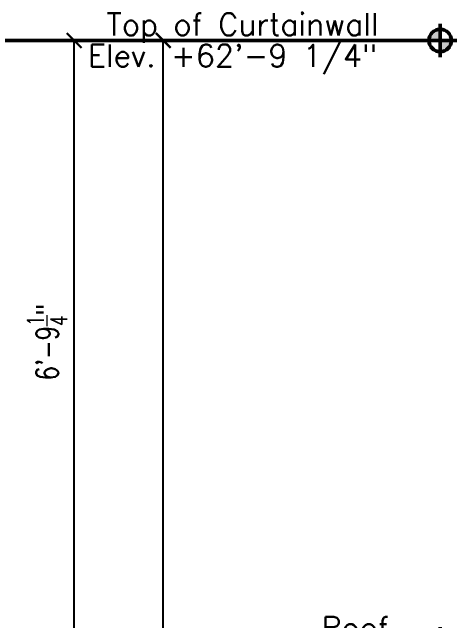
# Model space of a CAD drawing. Header units: inches. Extents: x 3850 to 5846, y -3 to 909.
# Drawn here: x 4417.8 to 4477.7, y 732.1 to 814.1 of the extents above; entities that cross this region are included whole.
import ezdxf

# ---------------------------------------------------------------- set-up
doc = ezdxf.new("R2010")
doc.units = ezdxf.units.IN
doc.header["$LTSCALE"] = 0.5
doc.header["$MEASUREMENT"] = 0
doc.layers.get('0').update_dxf_attribs({"lineweight": 18})
doc.layers.get('Defpoints').update_dxf_attribs({"color": 140, "lineweight": 18})
doc.layers.add('A-Anno-Dims', color=211, linetype='Continuous', lineweight=18)
doc.layers.add('A-Detl-Wide', color=213, linetype='Continuous', lineweight=50)
doc.styles.add('Arch-Dim', font='romans.shx', dxfattribs={"width": 0.75})
doc.styles.add('RomanS', font='romans.shx')
doc.dimstyles.new('Aec-Arch-I-96', dxfattribs={"dimscale": 96, "dimtxt": 0.09375, "dimasz": 0.0625, "dimexe": 0.0625, "dimexo": 0.0625, "dimgap": 0.03125, "dimtad": 1, "dimdec": 4, "dimzin": 3, "dimdsep": 46, "dimlunit": 4, "dimtxsty": 'Arch-Dim', "dimblk": 'ARCHTICK', "dimcen": 0.09375, "dimazin": 2, "dimtfac": 0.75, "dimtdec": 4, "dimtix": 1, "dimtmove": 2, "dimatfit": 2, "dimfxl": 1, "dimtolj": 1, "dimtzin": 0, "dimarcsym": 0})

# ---------------------------------------------------------------- blocks, each defined once
blk = doc.blocks.new('Anno_Elevation_Label_1')
at = {"linetype": 'ByBlock'}
h = blk.add_hatch(color=0, dxfattribs=at)
h.paths.add_polyline_path([(-0.7799, 0.0469), (-0.7799, 0), (-0.733, 0, 0.414214)])
h.paths.add_polyline_path([(-0.7799, 0), (-0.8268, 0, 0.414214), (-0.7799, -0.0469)])
at = {"color": 0, "linetype": 'ByBlock'}
for p, q in [((-0.7799, -0.0703), (-0.7799, 0.0703)), ((-0.8502, 0), (0, 0))]:
    blk.add_line(p, q, dxfattribs=at)
blk.add_circle((-0.7799, 0), 0.0469, dxfattribs=at)
at = {"color": 0, "linetype": 'ByBlock', "style": 'RomanS'}
for tag, p in [('LABEL', (-0.7308, 0.0207)), ('ELEVATION', (-0.7308, -0.111))]:
    blk.add_attdef(tag, p, '', height=0.0938, dxfattribs=at)
blk = doc.blocks.new('_ArchTick')
at = {"color": 0, "linetype": 'ByBlock', "const_width": 0.15}
blk.add_lwpolyline([(-0.5, -0.5), (0.5, 0.5)], dxfattribs=at)
blk = doc.blocks.new('*D113')
at = {"layer": 'A-Anno-Dims', "color": 0, "lineweight": -2, "transparency": 16777216}
for p, q in [((4380.12, 810.25), (4428.12, 810.25)), ((4426.12, 729.004), (4426.12, 810.25)), ((4380.12, 729.004), (4428.12, 729.004))]:
    blk.add_line(p, q, dxfattribs=at)
at = {"layer": 'Defpoints', "color": 0, "transparency": 16777216}
for p in [(4378.12, 810.25), (4426.12, 810.25), (4378.12, 729.004)]:
    blk.add_point(p, dxfattribs=at)
at = {"layer": 'A-Anno-Dims', "color": 0, "lineweight": -2, "transparency": 16777216, "xscale": 2, "yscale": 2, "zscale": 2}
for p, rotation in [((4426.12, 810.25), 90), ((4426.12, 729.004), 270)]:
    blk.add_blockref('_ArchTick', p, dxfattribs=dict(at, rotation=rotation))
at = {"layer": 'A-Anno-Dims', "color": 0, "transparency": 16777216, "insert": (4422.495, 769.627), "char_height": 3, "attachment_point": 5, "rotation": 90, "style": 'Arch-Dim'}
blk.add_mtext('\\A1;6\'-9{\\H0.750000x;\\S1/4;}"', dxfattribs=at)
blk = doc.blocks.new('*D114')
at = {"layer": 'A-Anno-Dims', "color": 0, "lineweight": -2, "transparency": 16777216}
for p, q in [((4380.12, 810.25), (4440.12, 810.25)), ((4438.12, 57), (4438.12, 810.25)), ((4380.12, 57), (4440.12, 57))]:
    blk.add_line(p, q, dxfattribs=at)
at = {"layer": 'Defpoints', "color": 0, "transparency": 16777216}
for p in [(4378.12, 810.25), (4438.12, 810.25), (4378.12, 57)]:
    blk.add_point(p, dxfattribs=at)
at = {"layer": 'A-Anno-Dims', "color": 0, "lineweight": -2, "transparency": 16777216, "xscale": 2, "yscale": 2, "zscale": 2}
for p, rotation in [((4438.12, 810.25), 90), ((4438.12, 57), 270)]:
    blk.add_blockref('_ArchTick', p, dxfattribs=dict(at, rotation=rotation))
at = {"layer": 'A-Anno-Dims', "color": 0, "transparency": 16777216, "insert": (4434.495, 433.625), "char_height": 3, "attachment_point": 5, "rotation": 90, "style": 'Arch-Dim'}
blk.add_mtext('\\A1;62\'-9{\\H0.750000x;\\S1/4;}"', dxfattribs=at)

msp = doc.modelspace()

# ---------------------------------------------------------------- linework, layer by layer
at = {"layer": 'A-Detl-Wide'}
msp.add_line((4451.30567, 810.24998), (4395.3611, 810.24998), dxfattribs=at)

# ---------------------------------------------------------------- block references
ref = msp.add_blockref('Anno_Elevation_Label_1', (4450.44734, 810.24998), dxfattribs=dict(at, xscale=-32, yscale=32, zscale=32))
ref.add_attrib('ELEVATION', ' Elev. +62\'-9 1/4"', (4425.92015, 806.69866), dxfattribs={"layer": '0', "color": 0, "linetype": 'ByBlock', "height": 3, "style": 'RomanS'})
ref.add_attrib('LABEL', 'Top of Curtainwall', (4430.49117, 810.91308), dxfattribs={"layer": '0', "color": 0, "linetype": 'ByBlock', "height": 3, "style": 'RomanS'})
ref = msp.add_blockref('Anno_Elevation_Label_1', (4450.44734, 728.99998), dxfattribs=dict(at, xscale=-32, yscale=32, zscale=32))
ref.add_attrib('ELEVATION', ' Elev. +56\'-0"', (4437.1803, 725.44866), dxfattribs={"layer": '0', "color": 0, "linetype": 'ByBlock', "height": 3, "style": 'RomanS'})
ref.add_attrib('LABEL', 'Roof', (4459.43381, 729.66308), dxfattribs={"layer": '0', "color": 0, "linetype": 'ByBlock', "height": 3, "style": 'RomanS'})

# ---------------------------------------------------------------- dimensions: what is measured, and where the dimension line sits
at = {"layer": 'A-Anno-Dims'}
for base, p1, picture, middle in [((4426.12025, 810.24998), (4378.11991, 729.00438), '*D113', (4422.49525, 769.62718)), ((4438.12047, 810.24998), (4378.11991, 57.00008), '*D114', (4434.49547, 433.62503))]:
    dim = msp.add_linear_dim(base=base, p1=p1, p2=(4378.11991, 810.24998), angle=90, dimstyle='Aec-Arch-I-96', override={"dimscale": 32}, dxfattribs=at)
    dim.commit()
    dim.dimension.update_dxf_attribs({"geometry": picture, "text_midpoint": middle})

doc.saveas('drawing.dxf')
